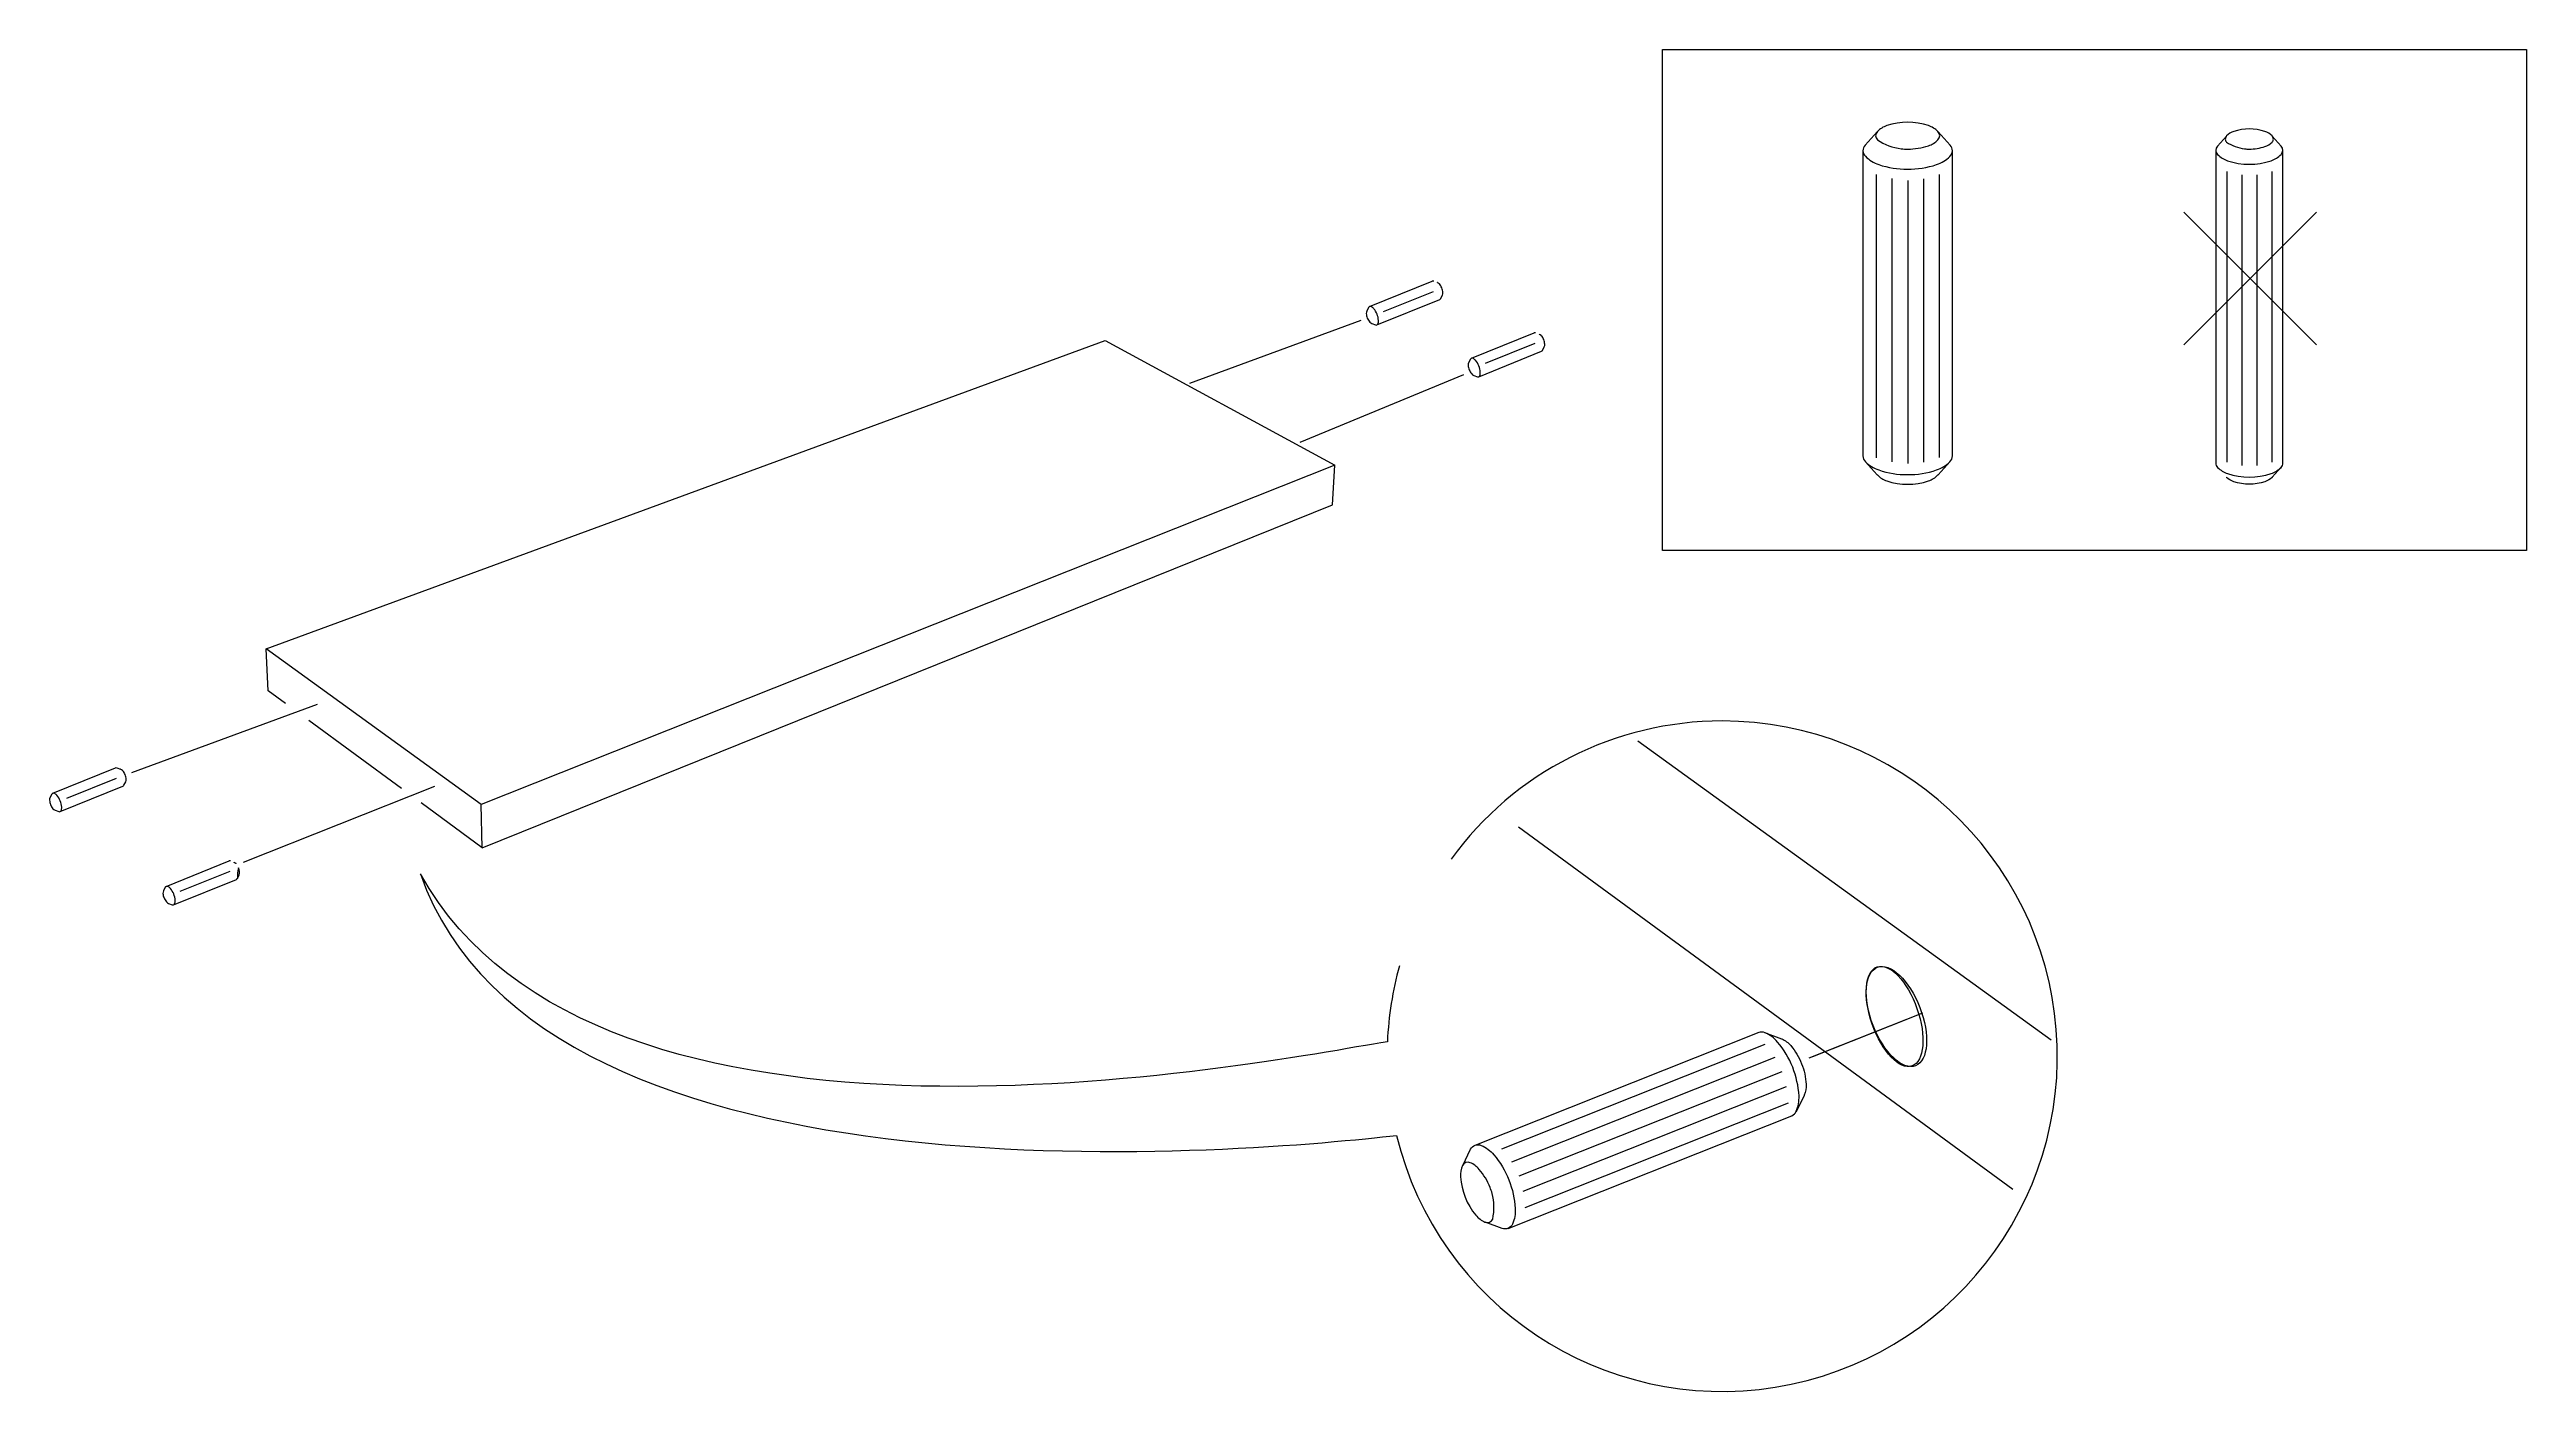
# Model space of a CAD drawing. Header units: metres. Extents: x -30.9 to 24.7, y -10.3 to 6.8.
# Drawn here: x 16.407 to 19.224, y 5.145 to 6.671 of the extents above; entities that cross this region are included whole.
import ezdxf

# ---------------------------------------------------------------- set-up
doc = ezdxf.new("R2010")
doc.units = ezdxf.units.M
doc.header["$MEASUREMENT"] = 0
doc.layers.add('PDF_Working_Num_Penna__255_Num_Penna__255', color=255, linetype='Continuous', lineweight=18)
doc.layers.add('PDF_Working_Num_Penna__7_Num_Penna__7', color=7, linetype='Continuous', lineweight=18)
doc.styles.add('GENERATED_STYLE_1', font='')
doc.styles.get('GENERATED_STYLE_1').set_extended_font_data('Arial')

msp = doc.modelspace()

# ---------------------------------------------------------------- linework, layer by layer
at = {"layer": 'PDF_Working_Num_Penna__255_Num_Penna__255', "color": 255, "linetype": 'Continuous', "lineweight": 18, "flags": 128}
msp.add_lwpolyline([(18.5219, 5.5694), (18.4119, 5.5257)], dxfattribs=at)
at = {"layer": 'PDF_Working_Num_Penna__7_Num_Penna__7', "color": 7, "linetype": 'Continuous', "lineweight": 18, "flags": 128}
msp.add_lwpolyline([(19.2241, 6.1017), (18.2415, 6.1017), (18.2415, 6.6713), (19.2241, 6.6713)], close=True, dxfattribs=at)
for points in [[(18.4855, 6.5779), (18.4718, 6.5627, 0.399386), (18.4722, 6.5499, 0.116083), (18.4873, 6.5405, 0.162295), (18.5532, 6.5405, 0.116249), (18.5683, 6.5498, 0.398741), (18.5687, 6.5627), (18.555, 6.5779)], [(18.8828, 6.5729), (18.8725, 6.5615, 0.400173), (18.8728, 6.5519, 0.115881), (18.8841, 6.5449, 0.162335), (18.9336, 6.5449, 0.116235), (18.9449, 6.5519, 0.398058), (18.9452, 6.5615), (18.9349, 6.5729)], [(18.4694, 6.5564), (18.4694, 6.2091, 0.198554), (18.4722, 6.2025, 0.116298), (18.4873, 6.1932, 0.16243), (18.5532, 6.1932, 0.116464), (18.5683, 6.2025, 0.199843), (18.5711, 6.2091), (18.5711, 6.5564)], [(18.8707, 6.5568), (18.8707, 6.2011, 0.198139), (18.8728, 6.1961, 0.116426), (18.8841, 6.1891, 0.162217), (18.9336, 6.1891, 0.116235), (18.9449, 6.1961, 0.198492), (18.947, 6.2011), (18.947, 6.5568)], [(17.9166, 6.3581), (17.9881, 6.387, 0.200581), (17.9891, 6.388), (17.9911, 6.3921, 0.11436), (17.9916, 6.395, 0.086888), (17.9904, 6.4002, 0.081323), (17.9877, 6.4047)], [(17.907, 6.378), (17.905, 6.3739, 0.115887), (17.9045, 6.3711, 0.080238), (17.9057, 6.3659, 0.082976), (17.9085, 6.3614, 0.123927), (17.9108, 6.3596), (17.9151, 6.3581)], [(17.9151, 6.3581, 0.201804), (17.9166, 6.3581, 0.185944), (17.9177, 6.3592, 0.119977), (17.9184, 6.3631, 0.16331), (17.9129, 6.3767, 0.119917), (17.9097, 6.379)], [(18.0324, 6.2993), (18.1039, 6.3282, 0.200581), (18.105, 6.3292), (18.107, 6.3333, 0.11436), (18.1075, 6.3362, 0.086234), (18.1063, 6.3414, 0.080961), (18.1036, 6.3459)], [(18.0229, 6.3192), (18.0209, 6.3151, 0.115887), (18.0204, 6.3123, 0.080238), (18.0216, 6.3071, 0.082976), (18.0244, 6.3025, 0.123927), (18.0267, 6.3008), (18.031, 6.2993)], [(18.031, 6.2993, 0.201804), (18.0324, 6.2993, 0.185944), (18.0336, 6.3004, 0.119977), (18.0342, 6.3043, 0.163537), (18.0288, 6.3179, 0.119917), (18.0256, 6.3202)], [(18.4858, 6.1875, 0.117113), (18.4966, 6.1808, 0.162474), (18.5439, 6.1808, 0.117412), (18.5547, 6.1875)], [(18.9452, 6.1964), (18.9349, 6.185, -0.026863), (18.9347, 6.1848, -0.116855), (18.9266, 6.1798, -0.162153), (18.8911, 6.1798, -0.116589), (18.883, 6.1848)], [(17.9389, 5.4364, 2.057852), (18.3093, 5.9077, 0.240402), (18.001, 5.7506)], [(16.4105, 5.8256), (16.482, 5.8545, -0.210173), (16.4834, 5.8545), (16.4877, 5.853)], [(16.4189, 5.8047), (16.4904, 5.8336, 0.200581), (16.4915, 5.8346), (16.4935, 5.8387, 0.11436), (16.494, 5.8415, 0.086701), (16.4928, 5.8467, 0.08176), (16.49, 5.8513)], [(16.4094, 5.8245), (16.4074, 5.8204, 0.116125), (16.4069, 5.8176, 0.080701), (16.4081, 5.8125, 0.082895), (16.4108, 5.8079, 0.125207), (16.4132, 5.8062), (16.4174, 5.8047)], [(16.4174, 5.8047, 0.201804), (16.4189, 5.8047, 0.187968), (16.4201, 5.8058, 0.119609), (16.4207, 5.8097, 0.16363), (16.4152, 5.8232, 0.119917), (16.412, 5.8256)], [(16.5465, 5.6987, 0.201804), (16.548, 5.6987, 0.185944), (16.5491, 5.6998, 0.119977), (16.5498, 5.7037, 0.163606), (16.5443, 5.7173, 0.119917), (16.5411, 5.7196)], [(16.5384, 5.7186), (16.5364, 5.7145, 0.116163), (16.5359, 5.7117, 0.080514), (16.5371, 5.7065, 0.082976), (16.5399, 5.702, 0.126486), (16.5422, 5.7002), (16.5465, 5.6987)], [(18.0657, 5.3306), (18.3884, 5.4588, 0.197973), (18.3935, 5.4638, 0.116466), (18.3967, 5.4812, 0.162059), (18.3723, 5.5426, 0.116252), (18.3581, 5.5532, 0.199265), (18.3509, 5.5533), (18.0281, 5.4251)], [(18.3576, 5.5533), (18.3768, 5.5462, -0.024464), (18.3771, 5.5461, -0.116607), (18.3873, 5.5385, -0.080857), (18.3996, 5.5179, -0.081207), (18.4048, 5.4945, -0.116339), (18.4026, 5.482, 0.022503), (18.4024, 5.4816), (18.3933, 5.4633)], [(18.0142, 5.4022), (18.0232, 5.4206, -0.397949), (18.0353, 5.425, -0.115892), (18.0495, 5.4144, -0.0808), (18.0667, 5.3857, -0.080557), (18.0739, 5.3531, -0.115301), (18.0708, 5.3356, -0.398603), (18.059, 5.3306), (18.0398, 5.3377)]]:
    msp.add_lwpolyline(points, format="xyb", dxfattribs=at)
for points in [[(18.513, 6.5585, 0.024683), (18.5203, 6.5581, 0.080763), (18.5439, 6.5619, 0.116544), (18.5547, 6.5686, 0.413823), (18.5547, 6.5781, 0.116203), (18.5439, 6.5848, 0.162509), (18.4966, 6.5848, 0.116643), (18.4858, 6.5781, 0.414105), (18.4858, 6.5686, 0.116544)], [(18.9034, 6.5584, 0.023831), (18.9088, 6.5581, 0.080631), (18.9266, 6.561, 0.116968), (18.9347, 6.566, 0.414701), (18.9347, 6.5731, 0.118034), (18.9266, 6.5781, 0.162317), (18.8911, 6.5781, 0.117882), (18.883, 6.5731, 0.414953), (18.883, 6.566, 0.117065)], [(16.6205, 5.7286), (16.6225, 5.7327, 0.114101), (16.623, 5.7356, 0.086514), (16.6219, 5.7408, 0.08176)], [(18.0477, 5.3704, 0.023755), (18.0453, 5.3772, 0.080598), (18.033, 5.3978, 0.117099), (18.0228, 5.4054, 0.414184), (18.0141, 5.402, 0.115107), (18.0118, 5.3894, 0.16262), (18.0292, 5.3456, 0.116666), (18.0395, 5.3378, 0.413836), (18.0483, 5.3413, 0.116783)]]:
    msp.add_lwpolyline(points, format="xyb", close=True, dxfattribs=at)
for points in [[(18.4845, 6.5293), (18.4845, 6.207)], [(18.5024, 6.5246), (18.5024, 6.2024)], [(18.5203, 6.5224), (18.5203, 6.2006)], [(18.5382, 6.5244), (18.5382, 6.2022)], [(18.5562, 6.5294), (18.5562, 6.2072)], [(18.8833, 6.5326), (18.8833, 6.202)], [(18.9003, 6.5287), (18.9003, 6.1982)], [(18.9173, 6.5288), (18.9173, 6.1982)], [(18.9343, 6.5326), (18.9343, 6.202)], [(18.8345, 6.4862), (18.9851, 6.3356)], [(18.8345, 6.3356), (18.9851, 6.4862)], [(17.9081, 6.379), (17.9796, 6.4079)], [(17.9241, 6.3734), (17.9808, 6.3963)], [(16.6531, 5.9896), (17.6075, 6.3406)], [(17.6075, 6.3406), (17.8688, 6.1988)], [(17.704, 6.2918), (17.8987, 6.3635)], [(18.024, 6.3202), (18.0955, 6.3491)], [(18.04, 6.3146), (18.0967, 6.3375)], [(18.0151, 6.3014), (17.8288, 6.2246)], [(17.8688, 6.1988), (16.8978, 5.8126)], [(16.8991, 5.7636), (17.8662, 6.1535), (17.8688, 6.1988)], [(18.4718, 6.2029), (18.4855, 6.1877)], [(18.5687, 6.2029), (18.555, 6.1877)], [(16.8978, 5.8126), (16.6531, 5.9896)], [(16.6554, 5.9421), (16.6531, 5.9896)], [(16.5005, 5.8491), (16.7117, 5.9268)], [(16.6754, 5.9275), (16.6554, 5.9421)], [(16.8071, 5.831), (16.7017, 5.9083)], [(18.6834, 5.5447), (18.2132, 5.8847)], [(16.4265, 5.8199), (16.4832, 5.8428)], [(16.8447, 5.8332), (16.6272, 5.7468)], [(16.8991, 5.7636), (16.8295, 5.8146)], [(16.8991, 5.7636), (16.8978, 5.8127)], [(18.6399, 5.3749), (18.0775, 5.7869)], [(16.5395, 5.7196), (16.611, 5.7485)], [(16.548, 5.6987), (16.6195, 5.7276)], [(16.5556, 5.714), (16.6122, 5.7369)], [(18.537, 5.5754), (18.4079, 5.5241)], [(18.0587, 5.4212), (18.3583, 5.5401)], [(18.07, 5.4064), (18.3695, 5.5253)], [(18.0785, 5.3905), (18.3776, 5.5092)], [(18.0831, 5.373), (18.3825, 5.4919)], [(18.0853, 5.3546), (18.3848, 5.4735)]]:
    msp.add_lwpolyline(points, dxfattribs=at)
at = {"layer": 'PDF_Working_Num_Penna__7_Num_Penna__7', "color": 7, "linetype": 'Continuous', "lineweight": 18}
msp.add_arc((18.309, 5.5268), 0.3808, 164.396, 177.5674, dxfattribs=at)
for centre, major_axis, ratio in [((18.5075, 5.5717), (-0.0217, 0.056), 0.474552), ((18.5054, 5.5717), (-0.0198, 0.0563), 0.45259)]:
    msp.add_ellipse(centre, major_axis=major_axis, ratio=ratio, dxfattribs=at)
for points in [[(17.9812, 6.4079), (17.9817, 6.4079), (17.9791, 6.4079), (17.9796, 6.4079)], [(17.9877, 6.4047), (17.9886, 6.4047), (17.9845, 6.4064), (17.9854, 6.4064)], [(17.9854, 6.4064), (17.9855, 6.4064), (17.9853, 6.4064), (17.9853, 6.4064)], [(17.9081, 6.379), (17.9086, 6.379), (17.9065, 6.378), (17.907, 6.378)], [(17.9097, 6.379), (17.9102, 6.379), (17.9076, 6.379), (17.9081, 6.379)], [(17.9911, 6.3921), (17.9911, 6.3921), (17.9912, 6.3922), (17.9912, 6.3922)], [(18.0971, 6.3491), (18.0976, 6.3491), (18.0949, 6.3491), (18.0955, 6.3491)], [(18.1036, 6.3459), (18.1045, 6.3459), (18.1004, 6.3476), (18.1013, 6.3476)], [(18.1013, 6.3476), (18.1013, 6.3476), (18.1012, 6.3476), (18.1012, 6.3476)], [(18.024, 6.3202), (18.0245, 6.3202), (18.0224, 6.3192), (18.0229, 6.3192)], [(18.0256, 6.3202), (18.0261, 6.3202), (18.0235, 6.3202), (18.024, 6.3202)], [(18.107, 6.3333), (18.107, 6.3333), (18.107, 6.3334), (18.107, 6.3334)], [(18.4855, 6.1877), (18.4856, 6.1877), (18.4856, 6.1875), (18.4858, 6.1875)], [(18.5547, 6.1875), (18.5549, 6.1875), (18.5549, 6.1877), (18.555, 6.1877)], [(18.8828, 6.185), (18.8829, 6.185), (18.8829, 6.1848), (18.883, 6.1848)], [(16.49, 5.8513), (16.491, 5.8513), (16.4868, 5.8529), (16.4878, 5.8529)], [(16.4878, 5.8529), (16.4878, 5.8529), (16.4876, 5.853), (16.4877, 5.853)], [(16.4935, 5.8387), (16.4935, 5.8387), (16.4935, 5.8387), (16.4935, 5.8387)], [(16.4105, 5.8256), (16.411, 5.8256), (16.4088, 5.8245), (16.4094, 5.8245)], [(16.412, 5.8256), (16.4125, 5.8256), (16.4099, 5.8256), (16.4105, 5.8256)], [(16.6126, 5.7485), (16.6131, 5.7485), (16.6105, 5.7485), (16.611, 5.7485)], [(16.5395, 5.7196), (16.54, 5.7196), (16.5379, 5.7186), (16.5384, 5.7186)], [(16.5411, 5.7196), (16.5416, 5.7196), (16.539, 5.7196), (16.5395, 5.7196)], [(16.6191, 5.7453), (16.62, 5.7453), (16.6159, 5.747), (16.6168, 5.747)], [(16.6168, 5.747), (16.6169, 5.747), (16.6167, 5.747), (16.6168, 5.747)], [(16.6195, 5.7276), (16.62, 5.7276), (16.62, 5.7287), (16.6206, 5.7287)], [(16.6225, 5.7327), (16.6226, 5.7327), (16.6226, 5.7328), (16.6226, 5.7328)], [(17.9285, 5.543), (17.7774, 5.5175), (17.0315, 5.3705), (16.8288, 5.7337)], [(16.8288, 5.7337), (16.9673, 5.3377), (17.7906, 5.4197), (17.9389, 5.4364)]]:
    msp.add_open_spline(points, degree=3, dxfattribs=at)

# ---------------------------------------------------------------- texts
at = {"layer": 'PDF_Working_Num_Penna__7_Num_Penna__7', "color": 7, "linetype": 'Continuous', "lineweight": 18, "char_height": 0.00000321, "attachment_point": 7, "style": 'GENERATED_STYLE_1'}
for s, insert, rotation in [('\\A1;{\\pql;\\fArial|b0|i0|c0|p34;101350}', (18.6515, 6.1719), 90), ('\\A1;{\\pql;\\fArial|b0|i0|c0|p34;101345}', (19.0363, 6.1719), 90), ('\\A1;{\\pql;\\fArial|b0|i0|c0|p34;101350}', (18.2473, 5.3142), 21.6557)]:
    msp.add_mtext(s, dxfattribs=dict(at, insert=insert, rotation=rotation))
at = {"layer": 'PDF_Working_Num_Penna__7_Num_Penna__7', "color": 7, "linetype": 'Continuous', "lineweight": 18, "insert": (17.897, 5.6342), "char_height": 0.0000077, "attachment_point": 7, "style": 'GENERATED_STYLE_1'}
msp.add_mtext('\\A1;{\\pql;\\fArial|b0|i0|c0|p34;4x}', dxfattribs=at)

doc.saveas('drawing.dxf')
